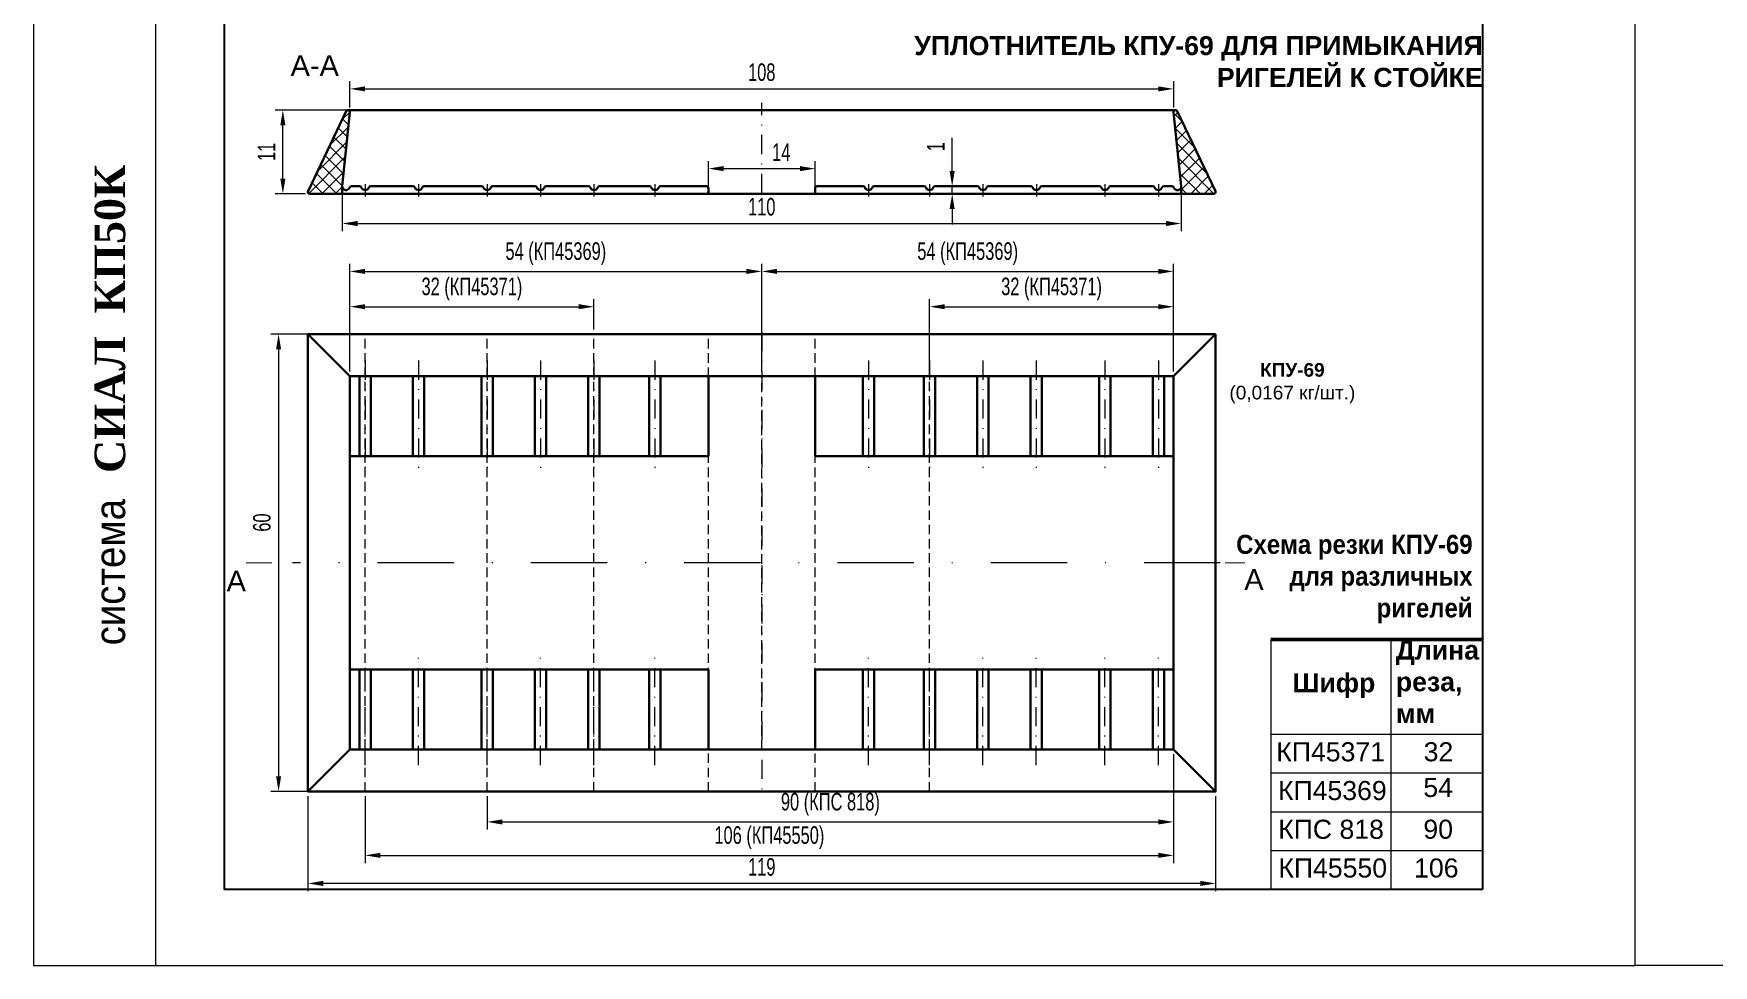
# Model space of a CAD drawing. Extents: x -37 to 4620, y -49 to 348.
# Drawn here: x 3150 to 3370.2, y 0 to 122.2 of the extents above; entities that cross this region are included whole.
import ezdxf
from ezdxf.enums import TextEntityAlignment as Align

# ---------------------------------------------------------------- set-up
doc = ezdxf.new("R2010")
doc.units = 0
doc.header["$LTSCALE"] = 5
doc.linetypes.add('DASHDOT', pattern=[1, 0.5, -0.25, 0, -0.25])
doc.linetypes.add('HIDDEN', pattern=[0.375, 0.25, -0.125])
doc.layers.get('0').update_dxf_attribs({"linetype": 'CONTINUOUS', "lineweight": 30})
doc.layers.get('DEFPOINTS').update_dxf_attribs({"linetype": 'CONTINUOUS'})
for name, color, linetype, lineweight in [('1', 6, 'DASHDOT', 13), ('2', 3, 'HIDDEN', 13), ('4', 160, 'CONTINUOUS', 18), ('Dimentions', 5, 'CONTINUOUS', 15), ('Рамки', 1, 'CONTINUOUS', 15), ('Текстовый', 7, 'CONTINUOUS', 9), ('Штриховка', 1, 'CONTINUOUS', 5)]:
    doc.layers.add(name, color=color, linetype=linetype, lineweight=lineweight)
doc.layers.add('Скрытые', color=14, linetype='CONTINUOUS', plot=False)
doc.styles.add('4', font='RUSS.shx', dxfattribs={"width": 0.7, "height": 3.5})
doc.styles.add('style23', font='russ.shx', dxfattribs={"width": 0.7, "height": 2.3})
doc.styles.add('Каталожный', font='arial.ttf', dxfattribs={"height": 2.5})
doc.styles.add('Фирм', font='arial.ttf', dxfattribs={"height": 3.5})
doc.styles.add('Фирм5', font='timesbd.ttf', dxfattribs={"height": 4})
doc.dimstyles.new('MX1$0', dxfattribs={"dimtxt": 2.5, "dimasz": 3, "dimexe": 1.3, "dimexo": 0.6, "dimgap": 0.6, "dimtad": 1, "dimdsep": 46, "dimtxsty": '4', "dimcen": 0, "dimclrd": 256, "dimclre": 256, "dimclrt": 256, "dimaunit": 1, "dimadec": 0, "dimazin": 0, "dimtfac": 1, "dimtmove": 0, "dimatfit": 3, "dimfxl": 1, "dimtvp": 1, "dimtolj": 1, "dimlwd": -1, "dimlwe": -1, "dimarcsym": 0})

# ---------------------------------------------------------------- blocks, each defined once
blk = doc.blocks.new('*D267')
at = {"layer": 'DEFPOINTS', "color": 0, "transparency": 16777216}
for p in [(3252.47, 104.5), (3238.47, 101.44), (3252.47, 101.44)]:
    blk.add_point(p, dxfattribs=at)
at = {"layer": 'Dimentions', "transparency": 16777216}
for p, q in [((3238.47, 102.04), (3238.47, 105.5)), ((3240.47, 104.5), (3250.47, 104.5)), ((3252.47, 102.04), (3252.47, 105.5))]:
    blk.add_line(p, q, dxfattribs=at)
for points in [[(3240.47, 104.84), (3240.47, 104.17), (3238.47, 104.5)], [(3250.47, 104.84), (3250.47, 104.17), (3252.47, 104.5)]]:
    blk.add_solid(points, dxfattribs=at)
at = {"layer": 'Dimentions', "transparency": 16777216, "insert": (3248.03, 106.65), "char_height": 2.3, "attachment_point": 5, "style": 'style23'}
blk.add_mtext('\\A1;14', dxfattribs=at)
blk = doc.blocks.new('*D268')
at = {"layer": 'DEFPOINTS', "color": 0, "transparency": 16777216}
for p in [(3270.44, 102.19), (3270.97, 102.19), (3272.04, 101.19)]:
    blk.add_point(p, dxfattribs=at)
at = {"layer": 'Dimentions', "transparency": 16777216}
for p, q in [((3270.44, 104.19), (3270.44, 108.53)), ((3270.37, 102.19), (3269.44, 102.19)), ((3270.44, 101.19), (3270.44, 102.19)), ((3271.44, 101.19), (3269.44, 101.19)), ((3270.44, 99.19), (3270.44, 97.19))]:
    blk.add_line(p, q, dxfattribs=at)
for points in [[(3270.1, 104.19), (3270.77, 104.19), (3270.44, 102.19)], [(3270.1, 99.19), (3270.77, 99.19), (3270.44, 101.19)]]:
    blk.add_solid(points, dxfattribs=at)
at = {"layer": 'Dimentions', "transparency": 16777216, "insert": (3268.29, 107.36), "char_height": 2.3, "attachment_point": 5, "rotation": 90, "style": 'style23'}
blk.add_mtext('\\A1;1', dxfattribs=at)
blk = doc.blocks.new('*D269')
at = {"layer": 'DEFPOINTS', "color": 0, "transparency": 16777216}
for p in [(3299.48, 114.96), (3191.47, 111.94), (3299.48, 111.91)]:
    blk.add_point(p, dxfattribs=at)
at = {"layer": 'Dimentions', "transparency": 16777216}
for p, q in [((3191.47, 112.54), (3191.47, 115.96)), ((3193.47, 114.96), (3297.48, 114.96)), ((3299.48, 112.51), (3299.48, 115.96))]:
    blk.add_line(p, q, dxfattribs=at)
for points in [[(3193.47, 115.29), (3193.47, 114.63), (3191.47, 114.96)], [(3297.48, 115.29), (3297.48, 114.63), (3299.48, 114.96)]]:
    blk.add_solid(points, dxfattribs=at)
at = {"layer": 'Dimentions', "transparency": 16777216, "insert": (3245.47, 117.14), "char_height": 2.3, "attachment_point": 5, "style": 'style23'}
blk.add_mtext('\\A1;108', dxfattribs=at)
blk = doc.blocks.new('*D270')
at = {"layer": 'DEFPOINTS', "color": 0, "transparency": 16777216}
for p in [(3190.47, 102.19), (3300.47, 102.19), (3300.47, 97.3)]:
    blk.add_point(p, dxfattribs=at)
at = {"layer": 'Dimentions', "transparency": 16777216}
for p, q in [((3190.47, 101.59), (3190.47, 96.3)), ((3300.47, 101.59), (3300.47, 96.3)), ((3192.47, 97.3), (3298.47, 97.3))]:
    blk.add_line(p, q, dxfattribs=at)
for points in [[(3192.47, 97.64), (3192.47, 96.97), (3190.47, 97.3)], [(3298.47, 97.64), (3298.47, 96.97), (3300.47, 97.3)]]:
    blk.add_solid(points, dxfattribs=at)
at = {"layer": 'Dimentions', "transparency": 16777216, "insert": (3245.47, 99.49), "char_height": 2.3, "attachment_point": 5, "style": 'style23'}
blk.add_mtext('\\A1;110', dxfattribs=at)
blk = doc.blocks.new('*D271')
at = {"layer": 'DEFPOINTS', "color": 0, "transparency": 16777216}
for p in [(3185.97, 22.8), (3304.97, 22.8), (3185.97, 10.75)]:
    blk.add_point(p, dxfattribs=at)
at = {"layer": 'Dimentions', "transparency": 16777216}
for p, q in [((3185.97, 22.2), (3185.97, 9.75)), ((3304.97, 22.2), (3304.97, 9.75)), ((3302.97, 10.75), (3187.97, 10.75))]:
    blk.add_line(p, q, dxfattribs=at)
for points in [[(3187.97, 11.09), (3187.97, 10.42), (3185.97, 10.75)], [(3302.97, 11.09), (3302.97, 10.42), (3304.97, 10.75)]]:
    blk.add_solid(points, dxfattribs=at)
at = {"layer": 'Dimentions', "transparency": 16777216, "insert": (3245.47, 12.9), "char_height": 2.3, "attachment_point": 5, "style": 'style23'}
blk.add_mtext('\\A1;119', dxfattribs=at)
blk = doc.blocks.new('*D272')
at = {"layer": 'DEFPOINTS', "color": 0, "transparency": 16777216}
for p in [(3304.97, 82.8), (3182.12, 22.8), (3304.97, 22.8)]:
    blk.add_point(p, dxfattribs=at)
at = {"layer": 'Dimentions', "transparency": 16777216}
for p, q in [((3304.37, 82.8), (3181.12, 82.8)), ((3182.12, 80.8), (3182.12, 24.8)), ((3304.37, 22.8), (3181.12, 22.8))]:
    blk.add_line(p, q, dxfattribs=at)
for points in [[(3181.79, 80.8), (3182.45, 80.8), (3182.12, 82.8)], [(3181.79, 24.8), (3182.45, 24.8), (3182.12, 22.8)]]:
    blk.add_solid(points, dxfattribs=at)
at = {"layer": 'Dimentions', "transparency": 16777216, "insert": (3179.94, 58.08), "char_height": 2.3, "attachment_point": 5, "rotation": 90, "style": 'style23'}
blk.add_mtext('\\A1;60', dxfattribs=at)
blk = doc.blocks.new('*D273')
at = {"layer": 'DEFPOINTS', "color": 0, "transparency": 16777216}
for p in [(3209.47, 22.8), (3299.47, 22.8), (3299.47, 18.82)]:
    blk.add_point(p, dxfattribs=at)
at = {"layer": 'Dimentions', "transparency": 16777216}
for p, q in [((3209.47, 22.2), (3209.47, 17.82)), ((3299.47, 22.2), (3299.47, 17.82)), ((3211.47, 18.82), (3297.47, 18.82))]:
    blk.add_line(p, q, dxfattribs=at)
for points in [[(3211.47, 19.15), (3211.47, 18.48), (3209.47, 18.82)], [(3297.47, 19.15), (3297.47, 18.48), (3299.47, 18.82)]]:
    blk.add_solid(points, dxfattribs=at)
at = {"layer": 'Dimentions', "transparency": 16777216, "insert": (3254.47, 21.13), "char_height": 2.3, "attachment_point": 5, "style": 'style23'}
blk.add_mtext('\\A1;90 (КПС 818)', dxfattribs=at)
blk = doc.blocks.new('*D274')
at = {"layer": 'DEFPOINTS', "color": 0, "transparency": 16777216}
for p in [(3299.47, 28.3), (3193.47, 22.8), (3299.47, 14.43)]:
    blk.add_point(p, dxfattribs=at)
at = {"layer": 'Dimentions', "transparency": 16777216}
for p, q in [((3299.47, 27.7), (3299.47, 13.43)), ((3193.47, 22.2), (3193.47, 13.43)), ((3195.47, 14.43), (3297.47, 14.43))]:
    blk.add_line(p, q, dxfattribs=at)
for points in [[(3195.47, 14.77), (3195.47, 14.1), (3193.47, 14.43)], [(3297.47, 14.77), (3297.47, 14.1), (3299.47, 14.43)]]:
    blk.add_solid(points, dxfattribs=at)
at = {"layer": 'Dimentions', "transparency": 16777216, "insert": (3246.47, 16.75), "char_height": 2.3, "attachment_point": 5, "style": 'style23'}
blk.add_mtext('\\A1;106 (КП45550)', dxfattribs=at)
blk = doc.blocks.new('*D275')
at = {"layer": 'DEFPOINTS', "color": 0, "transparency": 16777216}
for p in [(3223.47, 86.39), (3223.47, 82.8), (3191.47, 77.3)]:
    blk.add_point(p, dxfattribs=at)
at = {"layer": 'Dimentions', "transparency": 16777216}
for p, q in [((3191.47, 77.9), (3191.47, 87.39)), ((3193.47, 86.39), (3221.47, 86.39)), ((3223.47, 83.4), (3223.47, 87.39))]:
    blk.add_line(p, q, dxfattribs=at)
for points in [[(3193.47, 86.73), (3193.47, 86.06), (3191.47, 86.39)], [(3221.47, 86.73), (3221.47, 86.06), (3223.47, 86.39)]]:
    blk.add_solid(points, dxfattribs=at)
at = {"layer": 'Dimentions', "transparency": 16777216, "insert": (3207.47, 88.71), "char_height": 2.3, "attachment_point": 5, "style": 'style23'}
blk.add_mtext('\\A1;32 (КП45371)', dxfattribs=at)
blk = doc.blocks.new('*D276')
at = {"layer": 'DEFPOINTS', "color": 0, "transparency": 16777216}
for p in [(3245.47, 91.02), (3245.47, 82.8), (3191.47, 77.3)]:
    blk.add_point(p, dxfattribs=at)
at = {"layer": 'Dimentions', "transparency": 16777216}
for p, q in [((3191.47, 77.9), (3191.47, 92.02)), ((3193.47, 91.02), (3243.47, 91.02)), ((3245.47, 83.4), (3245.47, 92.02))]:
    blk.add_line(p, q, dxfattribs=at)
for points in [[(3193.47, 91.36), (3193.47, 90.69), (3191.47, 91.02)], [(3243.47, 91.36), (3243.47, 90.69), (3245.47, 91.02)]]:
    blk.add_solid(points, dxfattribs=at)
at = {"layer": 'Dimentions', "transparency": 16777216, "insert": (3218.47, 93.34), "char_height": 2.3, "attachment_point": 5, "style": 'style23'}
blk.add_mtext('\\A1;54 (КП45369)', dxfattribs=at)
blk = doc.blocks.new('*D277')
at = {"layer": 'DEFPOINTS', "color": 0, "transparency": 16777216}
for p in [(3299.47, 91.02), (3245.47, 77.3), (3299.47, 77.3)]:
    blk.add_point(p, dxfattribs=at)
at = {"layer": 'Dimentions', "transparency": 16777216}
for p, q in [((3245.47, 77.9), (3245.47, 92.02)), ((3247.47, 91.02), (3297.47, 91.02)), ((3299.47, 77.9), (3299.47, 92.02))]:
    blk.add_line(p, q, dxfattribs=at)
for points in [[(3247.47, 91.36), (3247.47, 90.69), (3245.47, 91.02)], [(3297.47, 91.36), (3297.47, 90.69), (3299.47, 91.02)]]:
    blk.add_solid(points, dxfattribs=at)
at = {"layer": 'Dimentions', "transparency": 16777216, "insert": (3272.47, 93.34), "char_height": 2.3, "attachment_point": 5, "style": 'style23'}
blk.add_mtext('\\A1;54 (КП45369)', dxfattribs=at)
blk = doc.blocks.new('*D278')
at = {"layer": 'DEFPOINTS', "color": 0, "transparency": 16777216}
for p in [(3299.47, 86.39), (3267.47, 77.3), (3299.47, 77.3)]:
    blk.add_point(p, dxfattribs=at)
at = {"layer": 'Dimentions', "transparency": 16777216}
for p, q in [((3267.47, 77.9), (3267.47, 87.39)), ((3269.47, 86.39), (3297.47, 86.39)), ((3299.47, 77.9), (3299.47, 87.39))]:
    blk.add_line(p, q, dxfattribs=at)
for points in [[(3269.47, 86.73), (3269.47, 86.06), (3267.47, 86.39)], [(3297.47, 86.73), (3297.47, 86.06), (3299.47, 86.39)]]:
    blk.add_solid(points, dxfattribs=at)
at = {"layer": 'Dimentions', "transparency": 16777216, "insert": (3283.47, 88.71), "char_height": 2.3, "attachment_point": 5, "style": 'style23'}
blk.add_mtext('\\A1;32 (КП45371)', dxfattribs=at)
blk = doc.blocks.new('*D279')
at = {"layer": 'DEFPOINTS', "color": 0, "transparency": 16777216}
for p in [(3182.68, 112.19), (3196.18, 112.19), (3186.23, 101.19)]:
    blk.add_point(p, dxfattribs=at)
at = {"layer": 'Dimentions', "transparency": 16777216}
for p, q in [((3195.58, 112.19), (3181.68, 112.19)), ((3182.68, 103.19), (3182.68, 110.19)), ((3185.63, 101.19), (3181.68, 101.19))]:
    blk.add_line(p, q, dxfattribs=at)
for points in [[(3182.35, 110.19), (3183.01, 110.19), (3182.68, 112.19)], [(3182.35, 103.19), (3183.01, 103.19), (3182.68, 101.19)]]:
    blk.add_solid(points, dxfattribs=at)
at = {"layer": 'Dimentions', "transparency": 16777216, "insert": (3180.53, 106.69), "char_height": 2.3, "attachment_point": 5, "rotation": 90, "style": 'style23'}
blk.add_mtext('\\A1;11', dxfattribs=at)

msp = doc.modelspace()

# ---------------------------------------------------------------- hatches: boundary and pattern name
at = {"layer": 'Штриховка'}
h = msp.add_hatch(dxfattribs=at)
h.set_pattern_fill('ANSI37', color=256, scale=10, style=0)
h.set_pattern_definition([(45, (2599.2192, 421.2469), (-0.8838835, 0.8838835), []), (135, (2599.2192, 421.2469), (-0.8838835, -0.8838835), [])])
h.paths.add_polyline_path([(3185.998, 101.546, 0.5512519), (3186.224, 101.189), (3190.474, 101.189), (3190.474, 102.189), (3191.473, 111.918, 0.0183163), (3190.995, 112.039)])
h = msp.add_hatch(dxfattribs=at)
h.set_pattern_fill('ANSI37', color=256, scale=10, style=0)
h.set_pattern_definition([(45, (-842.1781, 2494.5031), (-0.88388348, 0.88388348), []), (135, (-842.1781, 2494.5031), (-0.88388348, -0.88388348), [])])
h.paths.add_polyline_path([(3304.95, 101.546, -0.5512519), (3304.724, 101.189), (3300.474, 101.189), (3300.474, 102.189), (3299.475, 111.918, -0.0183163), (3299.953, 112.039)])

# ---------------------------------------------------------------- linework, layer by layer
for p, q in [((3185.998, 101.546), (3190.998, 112.046)), ((3190.474, 102.189), (3191.473, 111.913)), ((3191.224, 112.189), (3299.724, 112.189)), ((3300.474, 102.189), (3299.475, 111.913)), ((3304.95, 101.546), (3299.95, 112.046)), ((3190.474, 102.189), (3190.474, 101.189)), ((3191.715, 102.189), (3192.732, 102.189)), ((3300.474, 102.189), (3300.474, 101.189)), ((3238.224, 101.189), (3252.724, 101.189)), ((3191.471, 77.301, -1.826), (3185.971, 82.801, -1.826)), ((3304.971, 82.801, -1.826), (3299.471, 77.301, -1.826)), ((3192.73, 77.301, -1.826), (3192.73, 66.801, -1.826)), ((3194.213, 77.301, -1.826), (3194.213, 66.801, -1.826)), ((3199.73, 77.301, -1.826), (3199.73, 66.801, -1.826)), ((3201.213, 77.301, -1.826), (3201.213, 66.801, -1.826)), ((3208.73, 77.301, -1.826), (3208.73, 66.801, -1.826)), ((3210.213, 77.301, -1.826), (3210.213, 66.801, -1.826)), ((3215.73, 77.301, -1.826), (3215.73, 66.801, -1.826)), ((3217.213, 77.301, -1.826), (3217.213, 66.801, -1.826)), ((3222.73, 77.301, -1.826), (3222.73, 66.801, -1.826)), ((3224.213, 77.301, -1.826), (3224.213, 66.801, -1.826)), ((3230.73, 77.301, -1.826), (3230.73, 66.801, -1.826)), ((3232.213, 77.301, -1.826), (3232.213, 66.801, -1.826)), ((3238.471, 77.301, -1.826), (3238.471, 66.801, -1.826)), ((3252.471, 77.301, -1.826), (3252.471, 66.801, -1.826)), ((3258.73, 77.301, -1.826), (3258.73, 66.801, -1.826)), ((3260.213, 77.301, -1.826), (3260.213, 66.801, -1.826)), ((3266.73, 77.301, -1.826), (3266.73, 66.801, -1.826)), ((3268.213, 77.301, -1.826), (3268.213, 66.801, -1.826)), ((3273.73, 77.301, -1.826), (3273.73, 66.801, -1.826)), ((3275.213, 77.301, -1.826), (3275.213, 66.801, -1.826)), ((3280.73, 77.301, -1.826), (3280.73, 66.801, -1.826)), ((3282.213, 77.301, -1.826), (3282.213, 66.801, -1.826)), ((3289.73, 77.301, -1.826), (3289.73, 66.801, -1.826)), ((3291.213, 77.301, -1.826), (3291.213, 66.801, -1.826)), ((3296.73, 77.301, -1.826), (3296.73, 66.801, -1.826)), ((3298.213, 77.301, -1.826), (3298.213, 66.801, -1.826)), ((3238.471, 66.801, -1.826), (3191.471, 66.801, -1.826)), ((3299.471, 66.801, -1.826), (3252.471, 66.801, -1.826)), ((3238.471, 38.801, -1.826), (3191.471, 38.801, -1.826)), ((3192.73, 28.301, -1.826), (3192.73, 38.801, -1.826)), ((3194.213, 28.301, -1.826), (3194.213, 38.801, -1.826)), ((3199.73, 28.301, -1.826), (3199.73, 38.801, -1.826)), ((3201.213, 28.301, -1.826), (3201.213, 38.801, -1.826)), ((3208.73, 28.301, -1.826), (3208.73, 38.801, -1.826)), ((3210.213, 28.301, -1.826), (3210.213, 38.801, -1.826)), ((3215.73, 28.301, -1.826), (3215.73, 38.801, -1.826)), ((3217.213, 28.301, -1.826), (3217.213, 38.801, -1.826)), ((3222.73, 28.301, -1.826), (3222.73, 38.801, -1.826)), ((3224.213, 28.301, -1.826), (3224.213, 38.801, -1.826)), ((3230.73, 28.301, -1.826), (3230.73, 38.801, -1.826)), ((3232.213, 28.301, -1.826), (3232.213, 38.801, -1.826)), ((3238.471, 38.801, -1.826), (3238.471, 28.301, -1.826)), ((3299.471, 38.801, -1.826), (3252.471, 38.801, -1.826)), ((3252.471, 38.801, -1.826), (3252.471, 28.301, -1.826)), ((3258.73, 28.301, -1.826), (3258.73, 38.801, -1.826)), ((3260.213, 28.301, -1.826), (3260.213, 38.801, -1.826)), ((3266.73, 28.301, -1.826), (3266.73, 38.801, -1.826)), ((3268.213, 28.301, -1.826), (3268.213, 38.801, -1.826)), ((3273.73, 28.301, -1.826), (3273.73, 38.801, -1.826)), ((3275.213, 28.301, -1.826), (3275.213, 38.801, -1.826)), ((3280.73, 28.301, -1.826), (3280.73, 38.801, -1.826)), ((3282.213, 28.301, -1.826), (3282.213, 38.801, -1.826)), ((3289.73, 28.301, -1.826), (3289.73, 38.801, -1.826)), ((3291.213, 28.301, -1.826), (3291.213, 38.801, -1.826)), ((3296.73, 28.301, -1.826), (3296.73, 38.801, -1.826)), ((3298.213, 28.301, -1.826), (3298.213, 38.801, -1.826)), ((3191.471, 28.301, -1.826), (3185.971, 22.801, -1.826)), ((3299.471, 28.301, -1.826), (3304.971, 22.801, -1.826))]:
    msp.add_line(p, q)
at = {"ltscale": 0.7}
for p, q in [((3194.215, 102.189), (3199.732, 102.189)), ((3201.215, 102.189), (3208.732, 102.189)), ((3210.215, 102.189), (3215.732, 102.189)), ((3217.215, 102.189), (3222.732, 102.189)), ((3224.215, 102.189), (3230.732, 102.189)), ((3232.215, 102.189), (3238.224, 102.189)), ((3238.474, 101.939), (3238.474, 101.439)), ((3252.474, 101.939), (3252.474, 101.439)), ((3258.732, 102.189), (3252.724, 102.189)), ((3266.732, 102.189), (3260.215, 102.189)), ((3266.732, 102.189), (3260.215, 102.189)), ((3273.732, 102.189), (3268.215, 102.189)), ((3273.732, 102.189), (3268.215, 102.189)), ((3280.732, 102.189), (3275.215, 102.189)), ((3280.732, 102.189), (3275.215, 102.189)), ((3289.732, 102.189), (3282.215, 102.189)), ((3289.732, 102.189), (3282.215, 102.189)), ((3296.732, 102.189), (3291.215, 102.189)), ((3296.732, 102.189), (3291.215, 102.189)), ((3299.232, 102.189), (3298.215, 102.189)), ((3238.224, 101.189), (3186.224, 101.189)), ((3252.724, 101.189), (3304.724, 101.189))]:
    msp.add_line(p, q, dxfattribs=at)
at = {"linetype": 'Continuous', "lineweight": 50}
msp.add_line((3312.236, 42.725, -5.046), (3340, 42.724, -5.274), dxfattribs=at)
at = {"elevation": -1.826}
for points in [[(3304.971, 82.801), (3304.971, 22.801), (3185.971, 22.801), (3185.971, 82.801)], [(3299.471, 77.301), (3299.471, 28.301), (3191.471, 28.301), (3191.471, 77.301)]]:
    msp.add_lwpolyline(points, close=True, dxfattribs=at)
for centre, radius, start, end in [((3191.224, 111.939), 0.25, 354.13634, 154.53665), ((3299.724, 111.939), 0.25, 25.46335, 185.86366), ((3186.224, 101.439), 0.25, 154.53665, 270), ((3190.974, 102.189), 0.5, 180, 337.97569), ((3191.715, 101.889), 0.3, 90, 157.97569), ((3192.732, 101.889), 0.3, 22.02431, 90), ((3193.474, 102.189), 0.5, 202.02431, 337.97569), ((3194.215, 101.889), 0.3, 90, 157.97569), ((3199.732, 101.889), 0.3, 22.02431, 90), ((3200.474, 102.189), 0.5, 202.02431, 337.97569), ((3201.215, 101.889), 0.3, 90, 157.97569), ((3208.732, 101.889), 0.3, 22.02431, 90), ((3209.474, 102.189), 0.5, 202.02431, 337.97569), ((3210.215, 101.889), 0.3, 90, 157.97569), ((3215.732, 101.889), 0.3, 22.02431, 90), ((3216.474, 102.189), 0.5, 202.02431, 337.97569), ((3217.215, 101.889), 0.3, 90, 157.97569), ((3222.732, 101.889), 0.3, 22.02431, 90), ((3223.474, 102.189), 0.5, 202.02431, 337.97569), ((3224.215, 101.889), 0.3, 90, 157.97569), ((3230.732, 101.889), 0.3, 22.02431, 90), ((3231.474, 102.189), 0.5, 202.02431, 337.97569), ((3232.215, 101.889), 0.3, 90, 157.97569), ((3258.732, 101.889), 0.3, 22.02431, 90), ((3259.474, 102.189), 0.5, 202.02431, 337.97569), ((3260.215, 101.889), 0.3, 90, 157.97569), ((3266.732, 101.889), 0.3, 22.02431, 90), ((3267.474, 102.189), 0.5, 202.02431, 337.97569), ((3268.215, 101.889), 0.3, 90, 157.97569), ((3273.732, 101.889), 0.3, 22.02431, 90), ((3274.474, 102.189), 0.5, 202.02431, 337.97569), ((3275.215, 101.889), 0.3, 90, 157.97569), ((3280.732, 101.889), 0.3, 22.02431, 90), ((3281.474, 102.189), 0.5, 202.02431, 337.97569), ((3282.215, 101.889), 0.3, 90, 157.97569), ((3289.732, 101.889), 0.3, 22.02431, 90), ((3290.474, 102.189), 0.5, 202.02431, 337.97569), ((3291.215, 101.889), 0.3, 90, 157.97569), ((3296.732, 101.889), 0.3, 22.02431, 90), ((3297.474, 102.189), 0.5, 202.02431, 337.97569), ((3298.215, 101.889), 0.3, 90, 157.97569), ((3299.232, 101.889), 0.3, 22.02431, 90), ((3299.974, 102.189), 0.5, 202.02431, 0), ((3304.724, 101.439), 0.25, 270, 25.46335)]:
    msp.add_arc(centre, radius, start, end)
at = {"ltscale": 0.7}
for centre, start, end in [((3238.224, 101.939), 0, 90), ((3238.224, 101.439), 270, 360), ((3252.724, 101.939), 90, 180), ((3252.724, 101.439), 180, 270)]:
    msp.add_arc(centre, 0.25, start, end, dxfattribs=at)
at = {"layer": '1'}
for p, q in [((3245.474, 101.316), (3245.474, 113.152)), ((3193.474, 102.457), (3193.474, 100.838)), ((3200.474, 102.457), (3200.474, 100.838)), ((3209.474, 102.457), (3209.474, 100.838)), ((3216.474, 102.457), (3216.474, 100.838)), ((3223.474, 102.457), (3223.474, 100.838)), ((3231.474, 102.457), (3231.474, 100.838)), ((3259.474, 102.457), (3259.474, 100.838)), ((3267.474, 102.457), (3267.474, 100.838)), ((3274.474, 102.457), (3274.474, 100.838)), ((3281.474, 102.457), (3281.474, 100.838)), ((3290.474, 102.457), (3290.474, 100.838)), ((3297.474, 102.457), (3297.474, 100.838)), ((3245.471, 83.051, -1.826), (3245.471, 22.801, -1.826)), ((3193.471, 79.32, -1.826), (3193.471, 65.18, -1.826)), ((3200.471, 79.32, -1.826), (3200.471, 65.18, -1.826)), ((3209.471, 79.32, -1.826), (3209.471, 65.18, -1.826)), ((3216.471, 79.32, -1.826), (3216.471, 65.18, -1.826)), ((3223.471, 79.32, -1.826), (3223.471, 65.18, -1.826)), ((3231.471, 79.32, -1.826), (3231.471, 65.18, -1.826)), ((3259.471, 79.32, -1.826), (3259.471, 65.18, -1.826)), ((3267.471, 79.32, -1.826), (3267.471, 65.18, -1.826)), ((3274.471, 79.32, -1.826), (3274.471, 65.18, -1.826)), ((3281.471, 79.32, -1.826), (3281.471, 65.18, -1.826)), ((3290.471, 79.32, -1.826), (3290.471, 65.18, -1.826)), ((3297.471, 79.32, -1.826), (3297.471, 65.18, -1.826)), ((3193.471, 26.283, -1.826), (3193.471, 40.423, -1.826)), ((3200.471, 26.283, -1.826), (3200.471, 40.423, -1.826)), ((3209.471, 26.283, -1.826), (3209.471, 40.423, -1.826)), ((3216.471, 26.283, -1.826), (3216.471, 40.423, -1.826)), ((3223.471, 26.283, -1.826), (3223.471, 40.423, -1.826)), ((3231.471, 26.283, -1.826), (3231.471, 40.423, -1.826)), ((3259.471, 26.283, -1.826), (3259.471, 40.423, -1.826)), ((3267.471, 26.283, -1.826), (3267.471, 40.423, -1.826)), ((3274.471, 26.283, -1.826), (3274.471, 40.423, -1.826)), ((3281.471, 26.283, -1.826), (3281.471, 40.423, -1.826)), ((3290.471, 26.283, -1.826), (3290.471, 40.423, -1.826)), ((3297.471, 26.283, -1.826), (3297.471, 40.423, -1.826))]:
    msp.add_line(p, q, dxfattribs=at)
at = {"layer": '1', "ltscale": 4}
msp.add_line((3305.596, 52.801, -1.826), (3183.952, 52.801, -1.826), dxfattribs=at)
at = {"layer": '2'}
for p, q in [((3193.471, 22.801, -1.826), (3193.471, 82.801, -1.826)), ((3209.471, 22.801, -1.826), (3209.471, 82.801, -1.826)), ((3223.471, 22.801, -1.826), (3223.471, 82.801, -1.826)), ((3238.471, 22.801, -1.826), (3238.471, 82.801, -1.826)), ((3252.471, 22.801, -1.826), (3252.471, 82.801, -1.826)), ((3267.471, 22.801, -1.826), (3267.471, 82.801, -1.826)), ((3245.471, 28.301, -1.826), (3245.471, 77.301, -1.826))]:
    msp.add_line(p, q, dxfattribs=at)
at = {"layer": '4', "linetype": 'Continuous'}
msp.add_line((3166, 297), (3166, 0), dxfattribs=at)
at = {"layer": 'Рамки', "linetype": 'Continuous'}
for p, q in [((3312.236, 42.725, -5.046), (3312.236, 9.999, -5.046)), ((3327.955, 42.726), (3327.955, 10)), ((3340, 42.726), (3340, 10)), ((3312.236, 30.322), (3340, 30.322)), ((3312.236, 25.241), (3340, 25.241)), ((3312.236, 20.161), (3340, 20.161)), ((3312.236, 15.08), (3340, 15.081)), ((3312.236, 10), (3340, 10))]:
    msp.add_line(p, q, dxfattribs=at)
for points in [[(3360, 297), (3150, 297), (3150, 0), (3360, 0)], [(3360, 297), (3570, 297), (3570, 0), (3360, 0)]]:
    msp.add_lwpolyline(points, close=True, dxfattribs=at)
at = {"layer": 'Рамки', "const_width": 0.17, "elevation": -1.826}
for points in [[(3177.864, 52.801), (3181.264, 52.801)], [(3308.822, 52.801), (3306.222, 52.801)]]:
    msp.add_lwpolyline(points, dxfattribs=at)
at = {"layer": 'Рамки', "elevation": -1.826}
for points in [[(3179.022, 52.801, 0, 0.567, 0), (3179.022, 51.101, 0, 0, 0), (3179.022, 48.469, 0, 0, 0)], [(3308.02, 52.801, 0, 0.567, 0), (3308.02, 51.101, 0, 0, 0), (3308.02, 48.469, 0, 0, 0)]]:
    msp.add_lwpolyline(points, format="xyseb", dxfattribs=at)
at = {"layer": 'Скрытые', "linetype": 'Continuous'}
msp.add_lwpolyline([(3340, 10), (3340, 287), (3175, 287), (3175, 10)], close=True, dxfattribs=at)

# ---------------------------------------------------------------- texts
at = {"layer": 'Текстовый', "color": 1, "linetype": 'Continuous', "style": 'Каталожный'}
for s, p in [('А-А', (3186.863, 118.017)), ('А', (3176.574, 50.427, -1.826)), ('А', (3310.008, 50.611, -1.826))]:
    msp.add_text(s, height=2.72, dxfattribs=at).set_placement(p, align=Align.MIDDLE)
at = {"layer": 'Текстовый', "style": 'Фирм5'}
msp.add_text('СИАЛ  КП50К', height=4, rotation=90, dxfattribs=at).set_placement((3162, 84.805), align=Align.CENTER)
at = {"layer": 'Текстовый', "style": 'Фирм', "width": 0.9}
msp.add_text(' система ', height=4, rotation=90, dxfattribs=at).set_placement((3162, 51.576), align=Align.CENTER)
at = {"layer": 'Текстовый', "color": 1, "linetype": 'Continuous', "char_height": 2.5, "attachment_point": 1, "style": 'Каталожный'}
for s, insert, width in [('\\pxqr;{\\fArial|b1|i0|c204|p34;УПЛОТНИТЕЛЬ КПУ-69 ДЛЯ ПРИМЫКАНИЯ РИГЕЛЕЙ К СТОЙКЕ}', (3264.267, 121.885), 75.73331), ('\\pxqc;{\\fArial|b1|i0|c204|p34;\\H0.71429x;КПУ-69\\P\\fArial|b0|i0|c204|p34;(0,0167 кг/шт.)}', (3306.578, 79), 16.92908), ('\\pxql;{\\fArial|b1|i0|c204|p34;Длина\\Pреза, \\Pмм}  ', (3328.611, 42.619), 28.16576), ('\\pxql;{\\fArial|b1|i0|c204|p34;Шифр}', (3315.074, 38.32), 28.16576), ('\\pxqc;КП45371', (3310.264, 29.267), 19.6), ('\\pxqc;32', (3324.4, 29.271), 19.6), ('\\pxqc;54', (3320.861, 24.593), 26.6), ('\\pxqc;КП45369', (3306.984, 24.187), 26.6), ('\\pxqc;КПС 818', (3309.816, 19.107), 20.6), ('\\pxqc;90', (3323.861, 19.111), 20.6), ('\\pxqc;КП45550', (3307.035, 14.027, 5.274), 26.6), ('\\pxqc;106', (3320.616, 14.03), 26.6)]:
    msp.add_mtext(s, dxfattribs=dict(at, insert=insert, width=width))
at = {"layer": 'Текстовый', "linetype": 'Continuous', "insert": (3306.576, 56.475), "char_height": 2.5, "width": 32.09324, "attachment_point": 1, "style": 'Каталожный'}
msp.add_mtext('\\pxqr;{\\fArial|b1|i0|c204|p34;\\W0.9;Схема резки КПУ-69 для различных ригелей}', dxfattribs=at)

# ---------------------------------------------------------------- dimensions: what is measured, and where the dimension line sits
at = {"layer": 'Dimentions'}
for base, p1, p2, picture, middle in [((3299.475, 114.959), (3191.474, 111.939), (3299.475, 111.913), '*D269', (3245.474, 114.959)), ((3252.474, 104.503), (3238.474, 101.439), (3252.474, 101.439), '*D267', (3248.029, 104.503)), ((3185.971, 10.752, -1.826), (3304.971, 22.801, -1.826), (3185.971, 22.801, -1.826), '*D271', (3245.471, 10.752, -1.826))]:
    dim = msp.add_linear_dim(base=base, p1=p1, p2=p2, dimstyle='MX1$0', override={"dimasz": 2, "dimexe": 1, "dimgap": 1, "dimdec": 1, "dimlfac": 1, "dimtxsty": 'style23', "dimtdec": 1}, dxfattribs=at)
    dim.commit()
    dim.dimension.update_dxf_attribs({"geometry": picture, "text_midpoint": middle, "dimtype": 160})
dim = msp.add_linear_dim(base=(3182.679, 112.189), p1=(3186.225, 101.189), p2=(3196.184, 112.189), angle=90, dimstyle='MX1$0', override={"dimasz": 2, "dimexe": 1, "dimgap": 1, "dimdec": 1, "dimlfac": 1, "dimtxsty": 'style23', "dimtdec": 1}, dxfattribs=at)
dim.commit()
dim.dimension.update_dxf_attribs({"geometry": '*D279', "text_midpoint": (3180.529, 106.689)})
for base, p1, p2, angle, picture, middle in [((3270.438, 102.189), (3272.044, 101.189), (3270.974, 102.189), 90, '*D268', (3270.438, 107.361)), ((3300.474, 97.304), (3190.474, 102.189), (3300.474, 102.189), 180, '*D270', (3245.474, 97.304)), ((3182.119, 22.801, -1.826), (3304.971, 82.801, -1.826), (3304.971, 22.801, -1.826), 270, '*D272', (3182.119, 58.083, -1.826))]:
    dim = msp.add_linear_dim(base=base, p1=p1, p2=p2, angle=angle, dimstyle='MX1$0', override={"dimasz": 2, "dimexe": 1, "dimgap": 1, "dimdec": 1, "dimlfac": 1, "dimtxsty": 'style23', "dimtdec": 1}, dxfattribs=at)
    dim.commit()
    dim.dimension.update_dxf_attribs({"geometry": picture, "text_midpoint": middle, "dimtype": 160})
for base, p1, p2, text, picture, middle in [((3245.471, 91.023, -1.826), (3191.471, 77.301, -1.826), (3245.471, 82.801, -1.826), '<> (КП45369)', '*D276', (3218.471, 91.023, -1.826)), ((3299.471, 91.023, -1.826), (3245.471, 77.301, -1.826), (3299.471, 77.301, -1.826), '<> (КП45369)', '*D277', (3272.471, 91.023, -1.826)), ((3223.471, 86.394, -1.826), (3191.471, 77.301, -1.826), (3223.471, 82.801, -1.826), '<> (КП45371)', '*D275', (3207.471, 86.394, -1.826)), ((3299.471, 86.394, -1.826), (3267.471, 77.301, -1.826), (3299.471, 77.301, -1.826), '<> (КП45371)', '*D278', (3283.471, 86.394, -1.826))]:
    dim = msp.add_linear_dim(base=base, p1=p1, p2=p2, angle=180, text=text, dimstyle='MX1$0', override={"dimasz": 2, "dimexe": 1, "dimgap": 1, "dimdec": 1, "dimlfac": 1, "dimtxsty": 'style23', "dimtdec": 1}, dxfattribs=at)
    dim.commit()
    dim.dimension.update_dxf_attribs({"geometry": picture, "text_midpoint": middle, "dimtype": 160})
for base, p1, p2, text, picture, middle in [((3299.471, 14.433, -1.826), (3193.471, 22.801, -1.826), (3299.471, 28.301, -1.826), '<> (КП45550)', '*D274', (3246.471, 14.433, -1.826)), ((3299.471, 18.817, -1.826), (3209.471, 22.801, -1.826), (3299.471, 22.801, -1.826), '<> (КПС 818)', '*D273', (3254.471, 18.817, -1.826))]:
    dim = msp.add_linear_dim(base=base, p1=p1, p2=p2, text=text, dimstyle='MX1$0', override={"dimasz": 2, "dimexe": 1, "dimgap": 1, "dimdec": 1, "dimlfac": 1, "dimtxsty": 'style23', "dimtdec": 1}, dxfattribs=at)
    dim.commit()
    dim.dimension.update_dxf_attribs({"geometry": picture, "text_midpoint": middle, "dimtype": 160})

doc.saveas('drawing.dxf')
